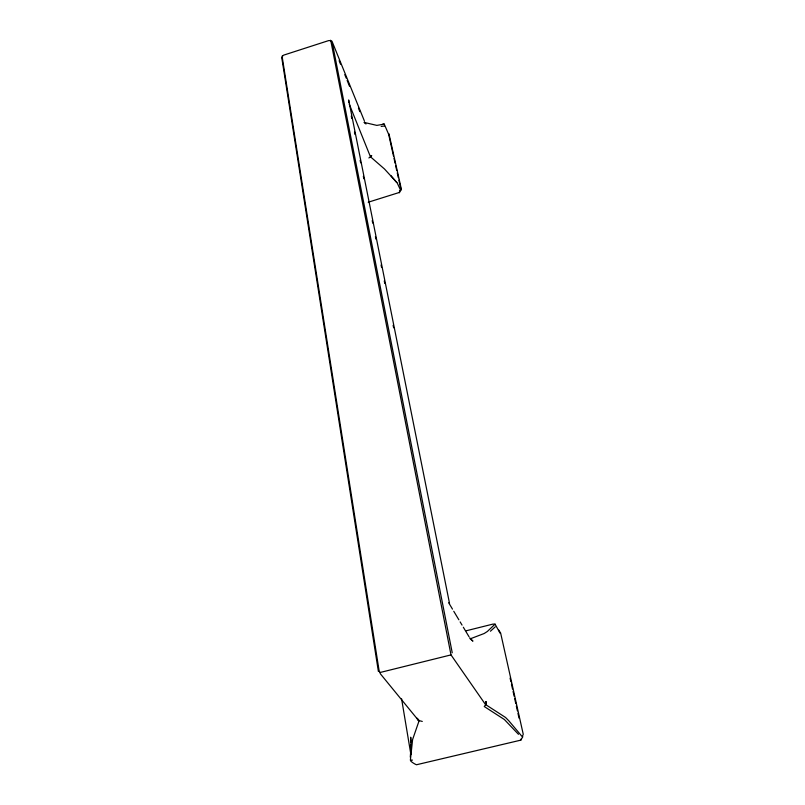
<?xml version="1.0" encoding="UTF-8"?>
<svg xmlns="http://www.w3.org/2000/svg" width="805" height="805" viewBox="0 0 805 805"><rect width="100%" height="100%" fill="white"/><g stroke="black" fill="none" stroke-linecap="round" stroke-linejoin="round"><path stroke-width="1.21" d="M412.462 760.111C406.646 759.296 415.199 764.448 416.497 764.75L520.825 740.137L522.566 737.098L508.921 720.918L505.57 717.486L485.747 704.667L485.978 701.598L485.747 704.667L484.258 706.528L504.363 719.509L518.46 734.301M410.288 757.153L411.003 747.463L410.701 737.199L410.963 742.14M522.566 737.098L522.827 735.136M466.286 630.758L492.942 624.106L495.055 624.137L487.357 631.482L484.157 633.515L470.19 638.848L472.927 641.142L469.697 637.872M368.227 202.226L399.481 192.415M382.667 124.171L384.237 124.121L376.841 125.389L364.081 122.4L365.993 124M422.273 721.431L419.153 720.606L417.081 718.372L419.153 720.606L412.603 739.543L410.379 760.101M399.411 192.767L401.293 188.863L388.946 133.751M485.958 704.073L485.465 704.496L451.001 654.898L330.775 40.582L328.601 40.612L283.672 55.132L282.112 56.41L379.024 670.243L380.433 673.876L418.6 720.545L417.081 718.372M490.436 631.221L495.206 626.864M368.891 157.961L371.719 155.667L370.079 155.868L349.249 104.127M401.031 189.769L399.441 191.037L401.031 189.769L398.877 180.129M451.001 654.898L380.242 672.457M381.168 126.415L384.488 125.972M418.288 720.394L419.153 720.606M495.055 624.137L500.076 633.213M370.461 156.784L384.458 168.959L397.127 182.805L400.528 190.061M384.237 124.121L388.644 134.304L393.494 156.009M330.342 40.25L331.117 41.075M364.413 121.947L365.198 122.823M390.817 175.51L396.774 182.574M498.597 629.902L500.64 633.052L523.26 734.341M448.667 602.754L452.491 609.133M453.758 611.267L458.86 619.78M460.138 621.903L462.05 625.103M463.328 627.226L469.063 636.805M364.313 120.77L331.962 41.166L452.229 652.775M339.126 60.737L340.545 64.209M344.781 74.624L346.19 78.095M347.136 80.409L349.491 86.195M358.436 108.172L359.855 111.643M394.027 158.424L395.104 163.244M395.647 165.659L396.724 170.479M397.257 172.894L398.334 177.714M510.098 678.102L510.913 681.744M511.457 684.169L512.533 689.02M513.077 691.455L514.164 696.305M514.707 698.73L515.784 703.58M516.327 706.015L517.414 710.865M517.957 713.29L519.034 718.14M449.542 603.509L348.656 99.941L348.776 102.436M351.292 116.001L351.785 118.466M354.492 132L354.985 134.465M360.147 160.316L360.64 162.781M363.347 176.325L363.84 178.791M372.212 220.651L372.705 223.106M375.412 236.65L375.905 239.115M381.077 264.966L381.57 267.431M384.277 280.975L384.77 283.441M393.132 325.3L393.625 327.756M401.594 698.851L410.882 754.466M281.74 57.537L378.4 671.491M282.364 55.847L282.485 57.095M411.083 744.605L411.275 748.308M520.825 739.181L520.825 740.137"/></g></svg>
